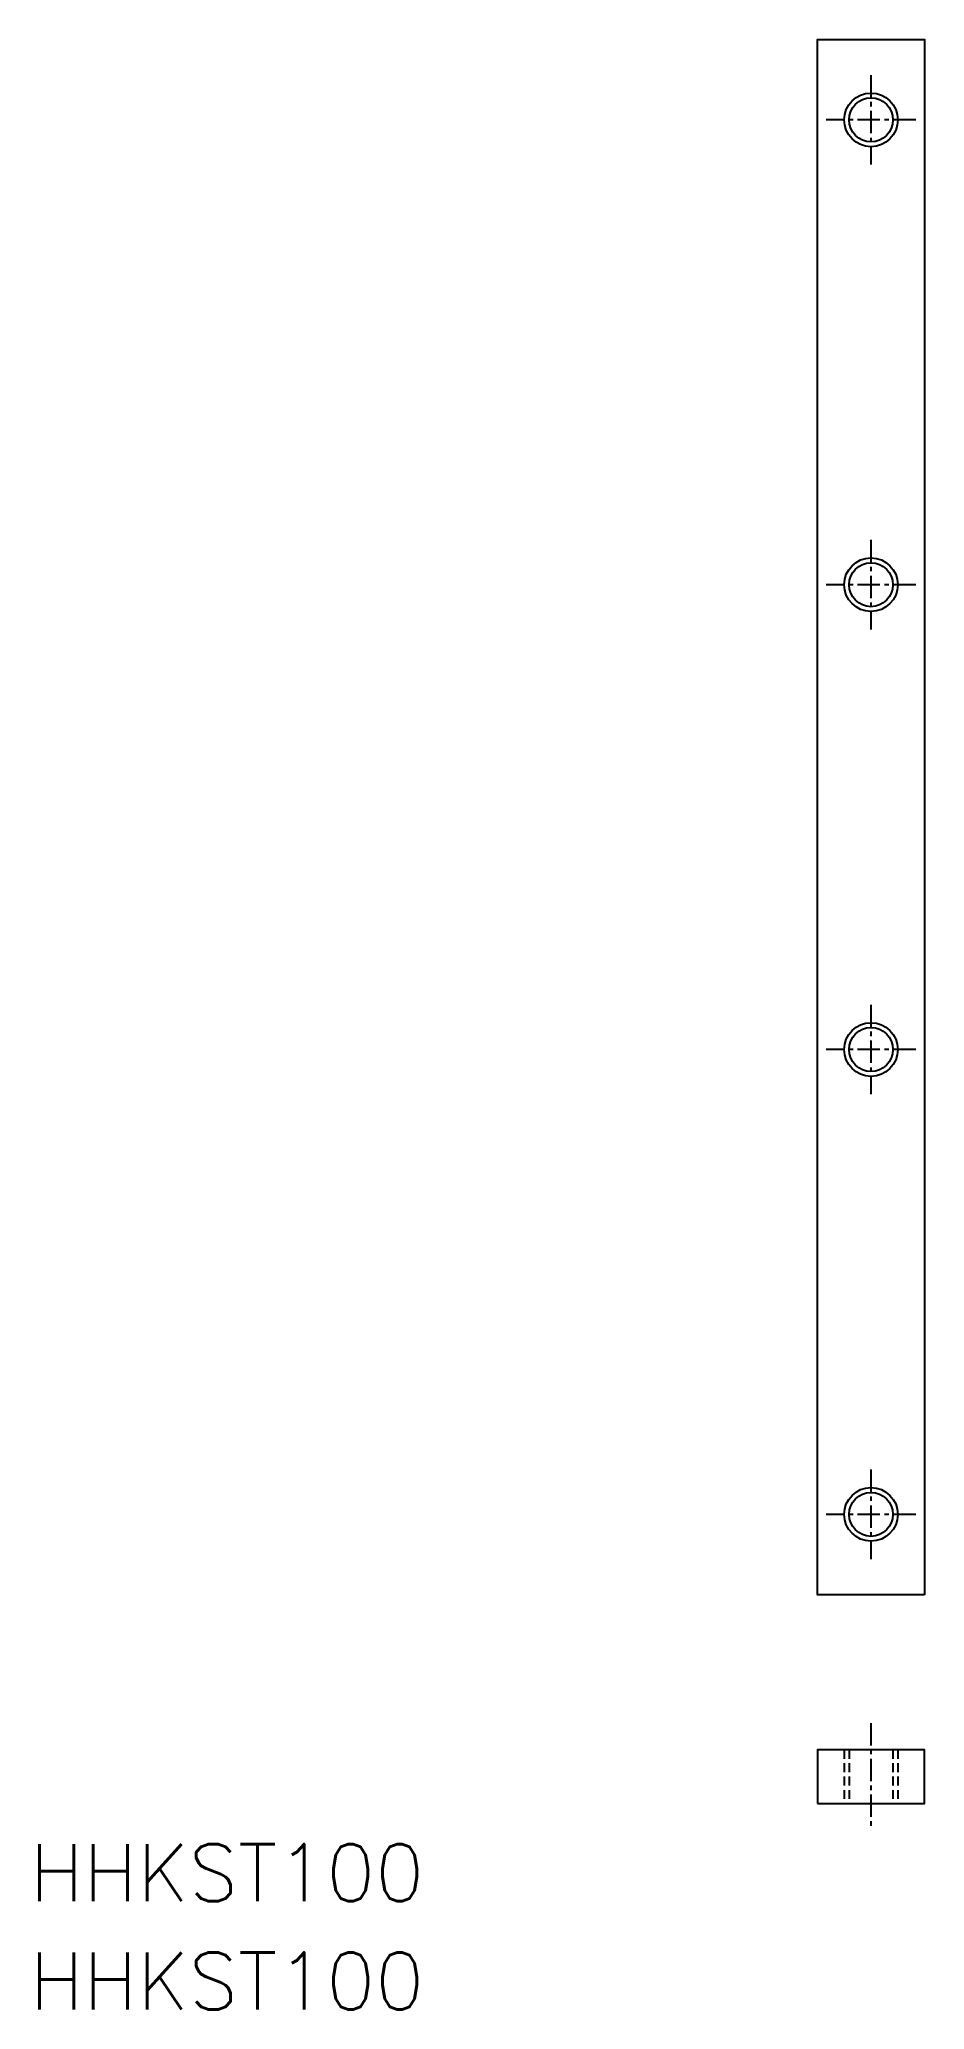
# Model space of a CAD drawing. Extents: x -47 to 3, y -28 to 82.
import ezdxf

# ---------------------------------------------------------------- set-up
doc = ezdxf.new("R2010")
doc.units = 0
doc.linetypes.add('CENTER', pattern=[2, 1.25, -0.25, 0.25, -0.25])
doc.linetypes.add('DASHED', pattern=[0.75, 0.5, -0.25])
doc.layers.get('0').update_dxf_attribs({"linetype": 'CONTINUOUS'})
doc.layers.add('CENTER', color=1, linetype='CENTER')
doc.styles.get("Standard").update_dxf_attribs({"font": 'txt.shx', "bigfont": '@extfont2.shx'})

msp = doc.modelspace()

# ---------------------------------------------------------------- linework, layer by layer
at = {"color": 3, "linetype": 'DASHED'}
for p, q in [((-1.5, -13.17), (-1.5, -16.17)), ((-1.23, -13.17), (-1.23, -16.17)), ((1.23, -13.17), (1.23, -16.17)), ((1.5, -13.17), (1.5, -16.17))]:
    msp.add_line(p, q, dxfattribs=at)
at = {"color": 7, "linetype": 'CONTINUOUS'}
for points in [[(3, -4.5), (-3, -4.5), (-3, 82.5), (3, 82.5)], [(-3, -16.17), (3, -16.17), (3, -13.17), (-3, -13.17)]]:
    msp.add_lwpolyline(points, close=True, dxfattribs=at)
at = {"color": 3, "linetype": 'CONTINUOUS'}
for centre in [(0, 78), (0, 52), (0, 26), (0, 0)]:
    msp.add_circle(centre, 1.5, dxfattribs=at)
at = {"color": 7, "linetype": 'CONTINUOUS'}
for centre in [(0, 78), (0, 52), (0, 26), (0, 0)]:
    msp.add_circle(centre, 1.23, dxfattribs=at)
at = {"layer": 'CENTER', "color": 1, "linetype": 'CENTER'}
for p, q in [((0, 80.5), (0, 75.5)), ((2.5, 78), (-2.5, 78)), ((0, 54.5), (0, 49.5)), ((2.5, 52), (-2.5, 52)), ((0, 28.5), (0, 23.5)), ((2.5, 26), (-2.5, 26)), ((0, 2.5), (0, -2.5)), ((2.5, 0), (-2.5, 0)), ((0, -11.67), (0, -17.67))]:
    msp.add_line(p, q, dxfattribs=at)

# ---------------------------------------------------------------- texts
at = {"color": 7, "linetype": 'CONTINUOUS'}
for p in [(-47.08, -21.64), (-47.08, -27.7)]:
    msp.add_text('HHKST100', height=3.2, dxfattribs=at).set_placement(p)

doc.saveas('drawing.dxf')
